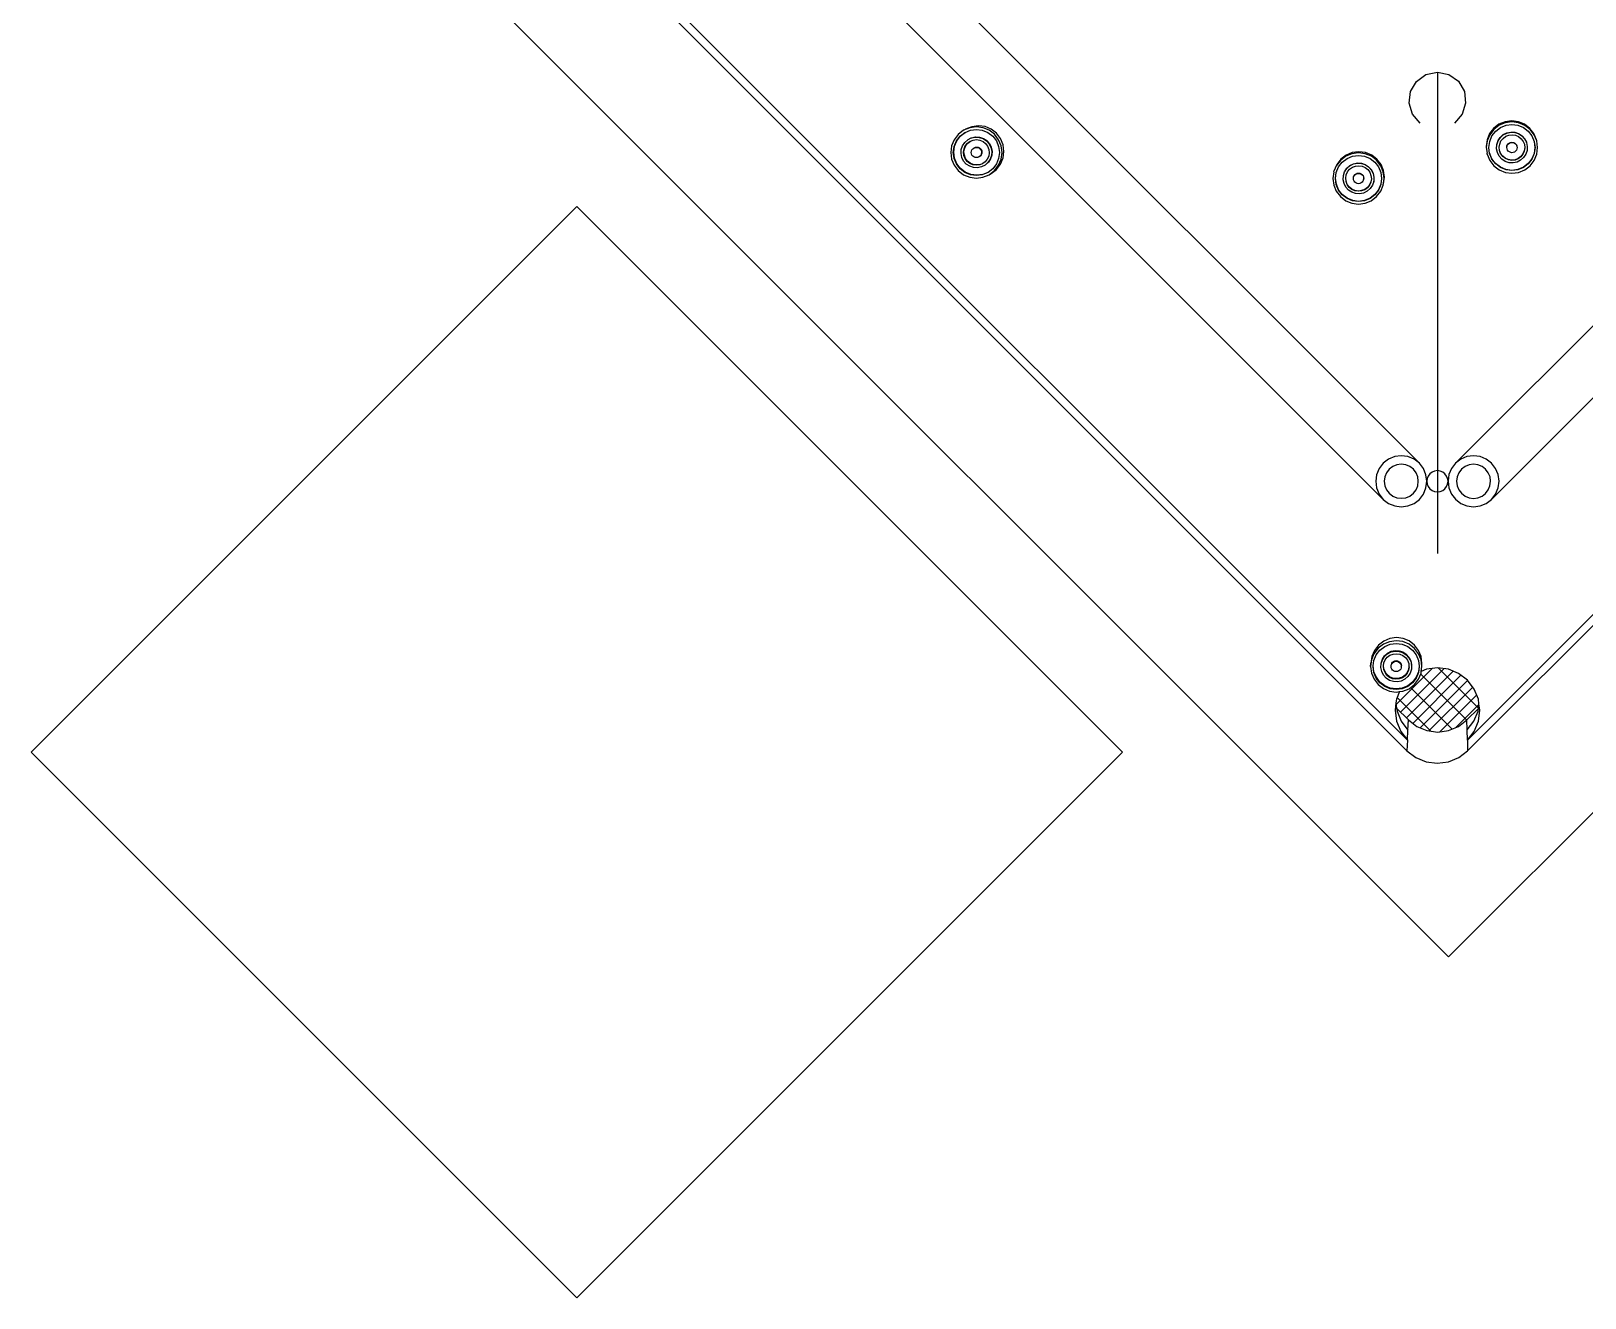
# Model space of a CAD drawing. Extents: x -32840 to 422982, y 280745 to 888746.
# Drawn here: x 98520 to 99426, y 807994 to 808732 of the extents above; entities that cross this region are included whole.
import ezdxf

# ---------------------------------------------------------------- set-up
doc = ezdxf.new("R2010")
doc.units = 0
doc.header["$LTSCALE"] = 1000
doc.layers.add('A - 100_CH$0$A_FURNITURE LAYOUT', color=36, linetype='Continuous')

# ---------------------------------------------------------------- blocks, each defined once
blk = doc.blocks.new('A - 101_CH$0$ccccccccccc333333333')
for p, q in [((392453.19, -281154.51), (392453.19, -281295.05)), ((392463.93, -281169.22), (392463.93, -281278.88)), ((392464.65, -281169.89), (392464.65, -281278.22)), ((392478.8, -281187.19), (392478.8, -281260.92)), ((392483.52, -281187.19), (392483.52, -281260.92)), ((392473.7, -281209.65), (392473.21, -281210.03)), ((392474.27, -281209.42), (392473.7, -281209.65)), ((392473.82, -281209.86), (392474.34, -281209.64)), ((392473.86, -281209.87), (392474.38, -281209.66)), ((392474.89, -281209.34), (392474.27, -281209.42)), ((392474.34, -281209.64), (392474.89, -281209.57)), ((392474.38, -281209.66), (392474.93, -281209.59)), ((392475.5, -281209.42), (392474.89, -281209.34)), ((392474.89, -281209.57), (392475.44, -281209.64)), ((392474.93, -281209.59), (392475.47, -281209.66)), ((392475.44, -281209.64), (392475.47, -281209.66)), ((392475.47, -281209.66), (392475.95, -281209.86)), ((392476.07, -281209.65), (392475.5, -281209.42)), ((392475.5, -281209.42), (392475.7, -281209.48)), ((392476.27, -281209.72), (392475.7, -281209.48)), ((392476.56, -281210.03), (392476.07, -281209.65)), ((392476.76, -281210.09), (392476.27, -281209.72)), ((392472.6, -281211.09), (392472.52, -281211.7)), ((392472.84, -281210.52), (392472.6, -281211.09)), ((392472.76, -281211.7), (392472.83, -281211.15)), ((392472.8, -281211.71), (392472.87, -281211.16)), ((392472.83, -281211.15), (392473.04, -281210.64)), ((392473.21, -281210.03), (392472.84, -281210.52)), ((392472.87, -281211.16), (392473.08, -281210.65)), ((392473.04, -281210.64), (392473.38, -281210.2)), ((392473.08, -281210.65), (392473.42, -281210.21)), ((392473.38, -281210.2), (392473.82, -281209.86)), ((392473.42, -281210.21), (392473.86, -281209.87)), ((392473.49, -281211.44), (392473.61, -281211.09)), ((392473.61, -281211.09), (392473.81, -281210.78)), ((392473.75, -281211.37), (392473.87, -281211.09)), ((392473.79, -281211.39), (392473.92, -281211.1)), ((392473.81, -281210.78), (392474.09, -281210.53)), ((392473.87, -281211.09), (392474.07, -281210.85)), ((392473.92, -281211.1), (392474.11, -281210.86)), ((392474.07, -281210.85), (392474.32, -281210.67)), ((392474.09, -281210.53), (392474.42, -281210.36)), ((392474.11, -281210.86), (392474.36, -281210.68)), ((392474.32, -281210.67), (392474.6, -281210.55)), ((392474.36, -281210.68), (392474.65, -281210.57)), ((392474.42, -281210.36), (392474.78, -281210.29)), ((392474.6, -281210.55), (392474.91, -281210.52)), ((392474.65, -281210.57), (392474.95, -281210.53)), ((392474.76, -281211.25), (392474.89, -281211.23)), ((392474.78, -281210.29), (392475.15, -281210.31)), ((392474.89, -281211.23), (392475.01, -281211.25)), ((392474.91, -281210.52), (392475.22, -281210.57)), ((392474.95, -281210.53), (392475.24, -281210.57)), ((392475.15, -281210.31), (392475.19, -281210.32)), ((392475.19, -281210.32), (392475.5, -281210.42)), ((392475.22, -281210.57), (392475.24, -281210.57)), ((392475.24, -281210.57), (392475.5, -281210.69)), ((392475.5, -281210.42), (392475.81, -281210.63)), ((392475.5, -281210.42), (392475.54, -281210.44)), ((392475.5, -281210.69), (392475.74, -281210.88)), ((392475.54, -281210.44), (392475.85, -281210.64)), ((392475.74, -281210.88), (392475.92, -281211.13)), ((392475.81, -281210.63), (392476.06, -281210.9)), ((392475.85, -281210.64), (392476.1, -281210.91)), ((392475.92, -281211.13), (392476.04, -281211.42)), ((392475.95, -281209.86), (392476.39, -281210.2)), ((392476.06, -281210.9), (392476.23, -281211.23)), ((392476.1, -281210.91), (392476.27, -281211.25)), ((392476.23, -281211.23), (392476.3, -281211.6)), ((392476.39, -281210.2), (392476.73, -281210.64)), ((392476.94, -281210.52), (392476.56, -281210.03)), ((392476.73, -281210.64), (392476.95, -281211.15)), ((392477.14, -281210.58), (392476.76, -281210.09)), ((392477.17, -281211.09), (392476.94, -281210.52)), ((392476.95, -281211.15), (392477.02, -281211.7)), ((392477.37, -281211.15), (392477.14, -281210.58)), ((392477.26, -281211.7), (392477.17, -281211.09)), ((392477.45, -281211.76), (392477.37, -281211.15)), ((392472.52, -281211.7), (392472.6, -281212.32)), ((392472.6, -281212.32), (392472.84, -281212.89)), ((392472.83, -281212.25), (392472.76, -281211.7)), ((392472.87, -281212.27), (392472.8, -281211.71)), ((392473.04, -281212.77), (392472.83, -281212.25)), ((392473.08, -281212.78), (392472.87, -281212.27)), ((392473.47, -281211.81), (392473.49, -281211.44)), ((392473.55, -281212.17), (392473.47, -281211.81)), ((392473.71, -281212.5), (392473.55, -281212.17)), ((392473.7, -281211.68), (392473.75, -281211.37)), ((392473.74, -281211.99), (392473.7, -281211.68)), ((392473.96, -281212.78), (392473.71, -281212.5)), ((392473.85, -281212.27), (392473.74, -281211.99)), ((392473.75, -281211.69), (392473.79, -281211.39)), ((392473.78, -281212), (392473.75, -281211.69)), ((392473.89, -281212.29), (392473.78, -281212)), ((392474.03, -281212.52), (392473.85, -281212.27)), ((392474.08, -281212.53), (392473.89, -281212.29)), ((392474.28, -281212.72), (392474.03, -281212.52)), ((392474.32, -281212.73), (392474.08, -281212.53)), ((392474.41, -281211.7), (392474.43, -281211.58)), ((392474.43, -281211.83), (392474.41, -281211.7)), ((392474.43, -281211.58), (392474.48, -281211.47)), ((392474.48, -281211.94), (392474.43, -281211.83)), ((392474.48, -281211.47), (392474.55, -281211.37)), ((392474.55, -281212.04), (392474.48, -281211.94)), ((392474.55, -281211.37), (392474.65, -281211.29)), ((392474.65, -281212.11), (392474.55, -281212.04)), ((392474.65, -281211.29), (392474.76, -281211.25)), ((392474.76, -281212.16), (392474.65, -281212.11)), ((392474.76, -281212.16), (392474.81, -281212.17)), ((392474.89, -281212.18), (392474.76, -281212.16)), ((392474.93, -281212.19), (392474.81, -281212.17)), ((392475.01, -281212.16), (392474.89, -281212.18)), ((392475.05, -281212.17), (392474.93, -281212.19)), ((392475.01, -281211.25), (392475.12, -281211.29)), ((392475.01, -281211.25), (392475.05, -281211.26)), ((392475.12, -281212.11), (392475.01, -281212.16)), ((392475.05, -281211.26), (392475.17, -281211.3)), ((392475.17, -281212.12), (392475.05, -281212.17)), ((392475.12, -281211.29), (392475.22, -281211.37)), ((392475.22, -281212.04), (392475.12, -281212.11)), ((392475.17, -281211.3), (392475.26, -281211.38)), ((392475.26, -281212.05), (392475.17, -281212.12)), ((392475.22, -281211.37), (392475.3, -281211.47)), ((392475.3, -281211.94), (392475.22, -281212.04)), ((392475.26, -281211.38), (392475.34, -281211.48)), ((392475.34, -281211.95), (392475.26, -281212.05)), ((392475.3, -281211.47), (392475.35, -281211.58)), ((392475.35, -281211.83), (392475.3, -281211.94)), ((392475.34, -281211.48), (392475.39, -281211.59)), ((392475.39, -281211.84), (392475.34, -281211.95)), ((392475.35, -281211.58), (392475.36, -281211.7)), ((392475.36, -281211.7), (392475.35, -281211.83)), ((392475.39, -281211.59), (392475.4, -281211.71)), ((392475.4, -281211.71), (392475.39, -281211.84)), ((392475.71, -281212.56), (392475.46, -281212.74)), ((392475.96, -281212.63), (392475.69, -281212.88)), ((392475.9, -281212.32), (392475.71, -281212.56)), ((392476.01, -281212.64), (392475.73, -281212.89)), ((392476.02, -281212.03), (392475.9, -281212.32)), ((392476.17, -281212.32), (392475.96, -281212.63)), ((392476.21, -281212.33), (392476.01, -281212.64)), ((392476.07, -281211.73), (392476.02, -281212.03)), ((392476.04, -281211.42), (392476.07, -281211.73)), ((392476.28, -281211.97), (392476.17, -281212.32)), ((392476.32, -281211.98), (392476.21, -281212.33)), ((392476.27, -281211.25), (392476.34, -281211.61)), ((392476.3, -281211.6), (392476.28, -281211.97)), ((392476.34, -281211.61), (392476.32, -281211.98)), ((392476.95, -281212.25), (392476.73, -281212.77)), ((392476.94, -281212.89), (392477.17, -281212.32)), ((392477.02, -281211.7), (392476.95, -281212.25)), ((392477.14, -281212.94), (392477.37, -281212.37)), ((392477.17, -281212.32), (392477.26, -281211.7)), ((392477.37, -281212.37), (392477.45, -281211.76)), ((392472.84, -281212.89), (392473.21, -281213.38)), ((392473.38, -281213.21), (392473.04, -281212.77)), ((392473.42, -281213.22), (392473.08, -281212.78)), ((392473.21, -281213.38), (392473.7, -281213.75)), ((392473.82, -281213.55), (392473.38, -281213.21)), ((392473.86, -281213.56), (392473.42, -281213.22)), ((392473.7, -281213.75), (392474.27, -281213.99)), ((392474.34, -281213.76), (392473.82, -281213.55)), ((392474.36, -281213.77), (392473.86, -281213.56)), ((392474.27, -281212.98), (392473.96, -281212.78)), ((392474.62, -281213.1), (392474.27, -281212.98)), ((392474.27, -281213.99), (392474.89, -281214.07)), ((392474.27, -281213.99), (392474.48, -281214.04)), ((392474.56, -281212.84), (392474.28, -281212.72)), ((392474.59, -281212.84), (392474.32, -281212.73)), ((392474.36, -281213.77), (392474.34, -281213.76)), ((392474.89, -281213.83), (392474.36, -281213.77)), ((392474.48, -281214.04), (392475.09, -281214.12)), ((392474.59, -281212.84), (392474.56, -281212.84)), ((392474.86, -281212.89), (392474.59, -281212.84)), ((392474.99, -281213.12), (392474.62, -281213.1)), ((392474.62, -281213.1), (392474.67, -281213.11)), ((392475.04, -281213.13), (392474.67, -281213.11)), ((392475.17, -281212.85), (392474.86, -281212.89)), ((392475.44, -281213.76), (392474.89, -281213.83)), ((392474.89, -281214.07), (392475.5, -281213.99)), ((392475.36, -281213.04), (392474.99, -281213.12)), ((392475.4, -281213.05), (392475.04, -281213.13)), ((392475.09, -281214.12), (392475.7, -281214.04)), ((392475.46, -281212.74), (392475.17, -281212.85)), ((392475.69, -281212.88), (392475.36, -281213.04)), ((392475.73, -281212.89), (392475.4, -281213.05)), ((392475.95, -281213.55), (392475.44, -281213.76)), ((392475.5, -281213.99), (392476.07, -281213.75)), ((392475.7, -281214.04), (392476.27, -281213.8)), ((392476.39, -281213.21), (392475.95, -281213.55)), ((392476.07, -281213.75), (392476.56, -281213.38)), ((392476.27, -281213.8), (392476.76, -281213.43)), ((392476.73, -281212.77), (392476.39, -281213.21)), ((392476.56, -281213.38), (392476.94, -281212.89)), ((392476.76, -281213.43), (392477.14, -281212.94)), ((392510.24, -281236.55), (392485.87, -281260.92)), ((392496.46, -281236.68), (392496.09, -281237.17)), ((392496.29, -281237.29), (392496.63, -281236.85)), ((392496.32, -281237.28), (392496.65, -281236.84)), ((392496.95, -281236.3), (392496.46, -281236.68)), ((392496.63, -281236.85), (392497.07, -281236.51)), ((392496.65, -281236.84), (392497.09, -281236.5)), ((392496.95, -281236.3), (392497.07, -281236.25)), ((392497.52, -281236.07), (392497.07, -281236.25)), ((392497.07, -281236.51), (392497.09, -281236.5)), ((392497.09, -281236.5), (392497.59, -281236.3)), ((392497.34, -281237.18), (392497.67, -281237.01)), ((392498.14, -281235.99), (392497.52, -281236.07)), ((392497.63, -281236.02), (392497.52, -281236.07)), ((392497.59, -281236.3), (392498.14, -281236.22)), ((392498.24, -281235.94), (392497.63, -281236.02)), ((392497.67, -281237.01), (392498.03, -281236.94)), ((392497.67, -281237.01), (392497.69, -281237)), ((392497.69, -281237), (392498.05, -281236.93)), ((392498.03, -281236.94), (392498.4, -281236.96)), ((392498.05, -281236.93), (392498.42, -281236.95)), ((392498.75, -281236.07), (392498.14, -281235.99)), ((392498.14, -281236.22), (392498.69, -281236.3)), ((392498.86, -281236.02), (392498.24, -281235.94)), ((392498.4, -281236.96), (392498.75, -281237.07)), ((392498.42, -281236.95), (392498.77, -281237.06)), ((392498.69, -281236.3), (392499.2, -281236.51)), ((392499.32, -281236.3), (392498.75, -281236.07)), ((392499.42, -281236.25), (392498.86, -281236.02)), ((392499.2, -281236.51), (392499.64, -281236.85)), ((392499.81, -281236.68), (392499.32, -281236.3)), ((392499.91, -281236.63), (392499.42, -281236.25)), ((392499.64, -281236.85), (392499.98, -281237.29)), ((392500.19, -281237.17), (392499.81, -281236.68)), ((392500.29, -281237.12), (392499.91, -281236.63)), ((392505.87, -281237.69), (392506.37, -281236.73)), ((392506.37, -281236.73), (392507.22, -281236.06)), ((392507.22, -281236.06), (392508.26, -281235.79)), ((392508.26, -281235.79), (392509.33, -281235.96)), ((392509.33, -281235.96), (392510.24, -281236.55)), ((392510.24, -281236.55), (392510.83, -281237.46)), ((392495.85, -281237.74), (392495.77, -281238.35)), ((392495.77, -281238.35), (392495.85, -281238.97)), ((392496.09, -281237.17), (392495.85, -281237.74)), ((392496.01, -281238.35), (392496.08, -281237.8)), ((392496.08, -281238.91), (392496.01, -281238.35)), ((392496.03, -281238.34), (392496.1, -281237.79)), ((392496.1, -281238.89), (392496.03, -281238.34)), ((392496.08, -281237.8), (392496.29, -281237.29)), ((392496.1, -281237.79), (392496.32, -281237.28)), ((392496.72, -281238.46), (392496.74, -281238.09)), ((392496.8, -281238.82), (392496.72, -281238.46)), ((392496.74, -281238.09), (392496.86, -281237.74)), ((392496.86, -281237.74), (392497.06, -281237.43)), ((392496.95, -281238.33), (392497, -281238.02)), ((392496.99, -281238.64), (392496.95, -281238.33)), ((392496.98, -281238.32), (392497.02, -281238.01)), ((392497.01, -281238.63), (392496.98, -281238.32)), ((392497, -281238.02), (392497.12, -281237.74)), ((392497.02, -281238.01), (392497.15, -281237.73)), ((392497.06, -281237.43), (392497.34, -281237.18)), ((392497.12, -281237.74), (392497.32, -281237.5)), ((392497.15, -281237.73), (392497.34, -281237.49)), ((392497.32, -281237.5), (392497.57, -281237.32)), ((392497.34, -281237.49), (392497.58, -281237.31)), ((392497.57, -281237.32), (392497.58, -281237.31)), ((392497.58, -281237.31), (392497.85, -281237.2)), ((392497.66, -281238.35), (392497.68, -281238.23)), ((392497.68, -281238.48), (392497.66, -281238.35)), ((392497.68, -281238.23), (392497.73, -281238.12)), ((392497.73, -281238.59), (392497.68, -281238.48)), ((392497.73, -281238.12), (392497.8, -281238.02)), ((392497.8, -281238.02), (392497.9, -281237.94)), ((392497.85, -281237.2), (392498.16, -281237.17)), ((392497.9, -281237.94), (392497.92, -281237.93)), ((392497.92, -281237.93), (392498.02, -281237.9)), ((392498.02, -281237.9), (392498.14, -281237.88)), ((392498.02, -281237.9), (392498.04, -281237.89)), ((392498.04, -281237.89), (392498.16, -281237.87)), ((392498.14, -281237.88), (392498.26, -281237.9)), ((392498.16, -281237.17), (392498.47, -281237.22)), ((392498.16, -281237.87), (392498.28, -281237.89)), ((392498.26, -281237.9), (392498.37, -281237.94)), ((392498.28, -281237.89), (392498.4, -281237.93)), ((392498.37, -281237.94), (392498.47, -281238.02)), ((392498.4, -281237.93), (392498.49, -281238.01)), ((392498.47, -281237.22), (392498.75, -281237.34)), ((392498.47, -281238.02), (392498.55, -281238.12)), ((392498.49, -281238.01), (392498.57, -281238.11)), ((392498.55, -281238.12), (392498.6, -281238.23)), ((392498.6, -281238.48), (392498.55, -281238.59)), ((392498.57, -281238.11), (392498.62, -281238.22)), ((392498.62, -281238.46), (392498.57, -281238.58)), ((392498.6, -281238.23), (392498.61, -281238.35)), ((392498.61, -281238.35), (392498.6, -281238.48)), ((392498.62, -281238.22), (392498.63, -281238.34)), ((392498.63, -281238.34), (392498.62, -281238.46)), ((392498.75, -281237.07), (392499.06, -281237.28)), ((392498.75, -281237.34), (392498.99, -281237.53)), ((392498.77, -281237.06), (392499.08, -281237.27)), ((392498.99, -281237.53), (392499.17, -281237.78)), ((392499.06, -281237.28), (392499.31, -281237.55)), ((392499.08, -281237.27), (392499.33, -281237.54)), ((392499.17, -281237.78), (392499.29, -281238.07)), ((392499.32, -281238.38), (392499.28, -281238.68)), ((392499.29, -281238.07), (392499.32, -281238.38)), ((392499.31, -281237.55), (392499.48, -281237.88)), ((392499.33, -281237.54), (392499.5, -281237.87)), ((392499.48, -281237.88), (392499.55, -281238.25)), ((392499.5, -281237.87), (392499.57, -281238.24)), ((392499.55, -281238.25), (392499.53, -281238.62)), ((392499.57, -281238.24), (392499.55, -281238.61)), ((392499.98, -281237.29), (392500.2, -281237.8)), ((392500.43, -281237.74), (392500.19, -281237.17)), ((392500.2, -281237.8), (392500.27, -281238.35)), ((392500.27, -281238.35), (392500.2, -281238.91)), ((392500.52, -281237.69), (392500.29, -281237.12)), ((392500.51, -281238.35), (392500.43, -281237.74)), ((392500.43, -281238.97), (392500.51, -281238.35)), ((392500.6, -281238.3), (392500.52, -281237.69)), ((392500.52, -281238.91), (392500.6, -281238.3)), ((392505.79, -281238.77), (392505.87, -281237.69)), ((392510.83, -281237.46), (392511.01, -281238.53)), ((392495.85, -281238.97), (392496.09, -281239.54)), ((392496.29, -281239.42), (392496.08, -281238.91)), ((392496.09, -281239.54), (392496.46, -281240.03)), ((392496.32, -281239.41), (392496.1, -281238.89)), ((392496.63, -281239.86), (392496.29, -281239.42)), ((392496.65, -281239.85), (392496.32, -281239.41)), ((392497.07, -281240.2), (392496.63, -281239.86)), ((392497.09, -281240.19), (392496.65, -281239.85)), ((392496.96, -281239.15), (392496.8, -281238.82)), ((392497.21, -281239.43), (392496.96, -281239.15)), ((392497.1, -281238.93), (392496.99, -281238.64)), ((392497.12, -281238.91), (392497.01, -281238.63)), ((392497.28, -281239.17), (392497.1, -281238.93)), ((392497.31, -281239.16), (392497.12, -281238.91)), ((392497.52, -281239.63), (392497.21, -281239.43)), ((392497.53, -281239.37), (392497.28, -281239.17)), ((392497.55, -281239.35), (392497.31, -281239.16)), ((392497.87, -281239.75), (392497.52, -281239.63)), ((392497.81, -281239.49), (392497.53, -281239.37)), ((392497.83, -281239.48), (392497.55, -281239.35)), ((392497.8, -281238.69), (392497.73, -281238.59)), ((392497.9, -281238.76), (392497.8, -281238.69)), ((392498.11, -281239.54), (392497.81, -281239.49)), ((392498.14, -281239.52), (392497.83, -281239.48)), ((392498.24, -281239.77), (392497.87, -281239.75)), ((392498.02, -281238.81), (392497.9, -281238.76)), ((392498.14, -281238.83), (392498.02, -281238.81)), ((392498.42, -281239.5), (392498.11, -281239.54)), ((392498.26, -281238.81), (392498.14, -281238.83)), ((392498.44, -281239.49), (392498.14, -281239.52)), ((392498.61, -281239.69), (392498.24, -281239.77)), ((392498.37, -281238.76), (392498.26, -281238.81)), ((392498.47, -281238.69), (392498.37, -281238.76)), ((392498.37, -281238.76), (392498.4, -281238.75)), ((392498.49, -281238.68), (392498.4, -281238.75)), ((392498.71, -281239.39), (392498.42, -281239.5)), ((392498.72, -281239.38), (392498.44, -281239.49)), ((392498.55, -281238.59), (392498.47, -281238.69)), ((392498.57, -281238.58), (392498.49, -281238.68)), ((392498.94, -281239.53), (392498.61, -281239.69)), ((392498.72, -281239.38), (392498.71, -281239.39)), ((392498.96, -281239.21), (392498.72, -281239.38)), ((392499.22, -281239.28), (392498.94, -281239.53)), ((392498.94, -281239.53), (392498.96, -281239.51)), ((392499.15, -281238.97), (392498.96, -281239.21)), ((392499.24, -281239.27), (392498.96, -281239.51)), ((392499.28, -281238.68), (392499.15, -281238.97)), ((392499.42, -281238.97), (392499.22, -281239.28)), ((392499.64, -281239.86), (392499.22, -281240.19)), ((392499.44, -281238.96), (392499.24, -281239.27)), ((392499.53, -281238.62), (392499.42, -281238.97)), ((392499.55, -281238.61), (392499.44, -281238.96)), ((392499.98, -281239.42), (392499.64, -281239.86)), ((392499.81, -281240.03), (392500.19, -281239.54)), ((392499.91, -281239.96), (392500.29, -281239.47)), ((392500.2, -281238.91), (392499.98, -281239.42)), ((392500.19, -281239.54), (392500.43, -281238.97)), ((392500.29, -281239.47), (392500.52, -281238.91)), ((392510.73, -281239.58), (392510.06, -281240.42)), ((392511.01, -281238.53), (392510.73, -281239.58)), ((392496.46, -281240.03), (392496.95, -281240.4)), ((392496.95, -281240.4), (392497.52, -281240.64)), ((392497.59, -281240.41), (392497.07, -281240.2)), ((392497.61, -281240.4), (392497.09, -281240.19)), ((392497.52, -281240.64), (392498.14, -281240.72)), ((392498.14, -281240.49), (392497.59, -281240.41)), ((392498.16, -281240.47), (392497.61, -281240.4)), ((392498.69, -281240.41), (392498.14, -281240.49)), ((392498.14, -281240.72), (392498.75, -281240.64)), ((392498.71, -281240.4), (392498.16, -281240.47)), ((392499.2, -281240.2), (392498.69, -281240.41)), ((392499.22, -281240.19), (392498.71, -281240.4)), ((392498.75, -281240.64), (392499.32, -281240.4)), ((392499.22, -281240.19), (392499.2, -281240.2)), ((392499.32, -281240.4), (392499.81, -281240.03)), ((392499.32, -281240.4), (392499.42, -281240.34)), ((392499.42, -281240.34), (392499.91, -281239.96)), ((392509.1, -281240.93), (392508.02, -281241)), ((392510.06, -281240.42), (392509.1, -281240.93)), ((392509.05, -281244.22), (392508.57, -281244.59)), ((392509.56, -281244.06), (392508.99, -281244.3)), ((392509.62, -281243.98), (392509.05, -281244.22)), ((392510.18, -281243.98), (392509.56, -281244.06)), ((392510.23, -281243.9), (392509.62, -281243.98)), ((392509.63, -281244.29), (392510.18, -281244.22)), ((392510.79, -281244.06), (392510.18, -281243.98)), ((392510.18, -281244.22), (392510.73, -281244.29)), ((392510.84, -281243.98), (392510.23, -281243.9)), ((392511.36, -281244.3), (392510.79, -281244.06)), ((392511.41, -281244.22), (392510.84, -281243.98)), ((392511.9, -281244.59), (392511.41, -281244.22)), ((392508.13, -281245.17), (392507.89, -281245.74)), ((392508.12, -281245.8), (392508.33, -281245.29)), ((392508.13, -281245.17), (392508.19, -281245.09)), ((392508.13, -281245.78), (392508.34, -281245.27)), ((392508.5, -281244.68), (392508.19, -281245.08)), ((392508.19, -281245.08), (392508.19, -281245.09)), ((392508.33, -281245.29), (392508.34, -281245.27)), ((392508.34, -281245.27), (392508.67, -281244.85)), ((392508.99, -281244.3), (392508.5, -281244.68)), ((392508.57, -281244.59), (392508.5, -281244.68)), ((392508.67, -281244.85), (392509.11, -281244.51)), ((392508.9, -281245.74), (392509.1, -281245.43)), ((392509.1, -281245.43), (392509.38, -281245.18)), ((392509.1, -281245.43), (392509.11, -281245.41)), ((392509.11, -281244.51), (392509.63, -281244.29)), ((392509.11, -281245.41), (392509.39, -281245.16)), ((392509.17, -281245.73), (392509.36, -281245.5)), ((392509.36, -281245.5), (392509.61, -281245.32)), ((392509.38, -281245.18), (392509.71, -281245.01)), ((392509.39, -281245.16), (392509.72, -281244.99)), ((392509.61, -281245.32), (392509.89, -281245.2)), ((392509.71, -281245.01), (392510.07, -281244.94)), ((392509.72, -281244.99), (392510.08, -281244.92)), ((392509.89, -281245.2), (392510.2, -281245.17)), ((392510.07, -281244.94), (392510.44, -281244.96)), ((392510.08, -281244.92), (392510.45, -281244.94)), ((392510.2, -281245.17), (392510.51, -281245.21)), ((392510.44, -281244.96), (392510.79, -281245.07)), ((392510.45, -281244.94), (392510.8, -281245.05)), ((392510.51, -281245.21), (392510.79, -281245.34)), ((392510.73, -281244.29), (392511.24, -281244.51)), ((392510.79, -281245.07), (392511.1, -281245.27)), ((392510.79, -281245.34), (392511.03, -281245.53)), ((392510.8, -281245.05), (392511.11, -281245.26)), ((392511.03, -281245.53), (392511.21, -281245.78)), ((392511.1, -281245.27), (392511.35, -281245.55)), ((392511.11, -281245.26), (392511.36, -281245.53)), ((392511.24, -281244.51), (392511.68, -281244.85)), ((392511.35, -281245.55), (392511.52, -281245.88)), ((392511.85, -281244.68), (392511.36, -281244.3)), ((392511.36, -281245.53), (392511.53, -281245.86)), ((392511.68, -281244.85), (392512.02, -281245.29)), ((392512.23, -281245.17), (392511.85, -281244.68)), ((392512.28, -281245.08), (392511.9, -281244.59)), ((392512.02, -281245.29), (392512.24, -281245.8)), ((392512.46, -281245.74), (392512.23, -281245.17)), ((392512.51, -281245.65), (392512.28, -281245.08)), ((392512.59, -281246.26), (392512.51, -281245.65)), ((392507.89, -281245.74), (392507.81, -281246.35)), ((392507.81, -281246.35), (392507.89, -281246.97)), ((392507.89, -281246.97), (392508.13, -281247.54)), ((392508.05, -281246.35), (392508.12, -281245.8)), ((392508.12, -281246.9), (392508.05, -281246.35)), ((392508.06, -281246.33), (392508.13, -281245.78)), ((392508.13, -281246.88), (392508.06, -281246.33)), ((392508.33, -281247.42), (392508.12, -281246.9)), ((392508.34, -281247.4), (392508.13, -281246.88)), ((392508.76, -281246.46), (392508.78, -281246.09)), ((392508.84, -281246.82), (392508.76, -281246.46)), ((392508.78, -281246.09), (392508.9, -281245.74)), ((392509, -281247.15), (392508.84, -281246.82)), ((392508.99, -281246.33), (392509.04, -281246.02)), ((392509.03, -281246.64), (392508.99, -281246.33)), ((392509.01, -281246.31), (392509.05, -281246)), ((392509.04, -281246.62), (392509.01, -281246.31)), ((392509.14, -281246.92), (392509.03, -281246.64)), ((392509.04, -281246.02), (392509.16, -281245.74)), ((392509.15, -281246.9), (392509.04, -281246.62)), ((392509.05, -281246), (392509.17, -281245.73)), ((392509.32, -281247.17), (392509.14, -281246.92)), ((392509.34, -281247.15), (392509.15, -281246.9)), ((392509.16, -281245.74), (392509.17, -281245.73)), ((392509.7, -281246.35), (392509.72, -281246.23)), ((392509.72, -281246.47), (392509.7, -281246.35)), ((392509.72, -281246.23), (392509.77, -281246.12)), ((392509.77, -281246.59), (392509.72, -281246.47)), ((392509.77, -281246.12), (392509.78, -281246.1)), ((392509.84, -281246.69), (392509.77, -281246.59)), ((392509.78, -281246.1), (392509.84, -281246.02)), ((392509.84, -281246.02), (392509.94, -281245.94)), ((392509.84, -281246.02), (392509.85, -281246)), ((392509.94, -281246.76), (392509.84, -281246.69)), ((392509.85, -281246), (392509.95, -281245.92)), ((392509.94, -281245.94), (392510.05, -281245.89)), ((392510.05, -281246.81), (392509.94, -281246.76)), ((392509.95, -281245.92), (392510.07, -281245.88)), ((392510.05, -281245.89), (392510.18, -281245.88)), ((392510.18, -281246.83), (392510.05, -281246.81)), ((392510.07, -281245.88), (392510.19, -281245.86)), ((392510.18, -281245.88), (392510.3, -281245.89)), ((392510.3, -281246.81), (392510.18, -281246.83)), ((392510.19, -281245.86), (392510.31, -281245.88)), ((392510.3, -281245.89), (392510.41, -281245.94)), ((392510.41, -281246.76), (392510.3, -281246.81)), ((392510.31, -281245.88), (392510.42, -281245.92)), ((392510.41, -281245.94), (392510.51, -281246.02)), ((392510.51, -281246.69), (392510.41, -281246.76)), ((392510.42, -281245.92), (392510.52, -281246)), ((392510.51, -281246.02), (392510.59, -281246.12)), ((392510.59, -281246.59), (392510.51, -281246.69)), ((392510.52, -281246), (392510.6, -281246.1)), ((392510.59, -281246.12), (392510.63, -281246.23)), ((392510.63, -281246.47), (392510.59, -281246.59)), ((392510.59, -281246.59), (392510.6, -281246.57)), ((392510.6, -281246.1), (392510.65, -281246.21)), ((392510.65, -281246.46), (392510.6, -281246.57)), ((392510.63, -281246.23), (392510.65, -281246.35)), ((392510.65, -281246.35), (392510.63, -281246.47)), ((392510.65, -281246.21), (392510.66, -281246.33)), ((392510.66, -281246.33), (392510.65, -281246.46)), ((392511.19, -281246.96), (392511, -281247.21)), ((392511.2, -281246.95), (392511.01, -281247.19)), ((392511.2, -281246.95), (392511.19, -281246.96)), ((392511.31, -281246.68), (392511.2, -281246.95)), ((392511.21, -281245.78), (392511.33, -281246.07)), ((392511.46, -281246.97), (392511.25, -281247.28)), ((392511.36, -281246.38), (392511.31, -281246.68)), ((392511.33, -281246.07), (392511.36, -281246.38)), ((392511.57, -281246.62), (392511.46, -281246.97)), ((392511.46, -281246.97), (392511.47, -281246.95)), ((392511.58, -281246.6), (392511.47, -281246.95)), ((392511.52, -281245.88), (392511.59, -281246.25)), ((392511.53, -281245.86), (392511.6, -281246.23)), ((392511.59, -281246.25), (392511.57, -281246.62)), ((392511.6, -281246.23), (392511.58, -281246.6)), ((392512.24, -281246.9), (392512.03, -281247.4)), ((392512.23, -281247.54), (392512.46, -281246.97)), ((392512.24, -281245.8), (392512.31, -281246.35)), ((392512.31, -281246.35), (392512.24, -281246.9)), ((392512.28, -281247.44), (392512.51, -281246.87)), ((392512.55, -281246.35), (392512.46, -281245.74)), ((392512.46, -281246.97), (392512.55, -281246.35)), ((392512.51, -281246.87), (392512.59, -281246.26)), ((392508.13, -281247.54), (392508.5, -281248.03)), ((392508.67, -281247.86), (392508.33, -281247.42)), ((392508.68, -281247.84), (392508.34, -281247.4)), ((392508.5, -281248.03), (392508.99, -281248.4)), ((392509.11, -281248.2), (392508.67, -281247.86)), ((392509.12, -281248.18), (392508.68, -281247.84)), ((392508.99, -281248.4), (392509.56, -281248.64)), ((392509.25, -281247.43), (392509, -281247.15)), ((392509.63, -281248.41), (392509.11, -281248.2)), ((392509.64, -281248.39), (392509.12, -281248.18)), ((392509.56, -281247.63), (392509.25, -281247.43)), ((392509.56, -281247.37), (392509.32, -281247.17)), ((392509.58, -281247.35), (392509.34, -281247.15)), ((392509.85, -281247.49), (392509.56, -281247.37)), ((392509.91, -281247.75), (392509.56, -281247.63)), ((392509.86, -281247.47), (392509.58, -281247.35)), ((392510.18, -281248.48), (392509.63, -281248.41)), ((392510.19, -281248.46), (392509.64, -281248.39)), ((392510.15, -281247.54), (392509.85, -281247.49)), ((392510.16, -281247.52), (392509.86, -281247.47)), ((392510.28, -281247.77), (392509.91, -281247.75)), ((392510.46, -281247.5), (392510.15, -281247.54)), ((392510.47, -281247.48), (392510.16, -281247.52)), ((392510.73, -281248.41), (392510.18, -281248.48)), ((392510.74, -281248.39), (392510.19, -281248.46)), ((392510.65, -281247.69), (392510.28, -281247.77)), ((392510.75, -281247.39), (392510.46, -281247.5)), ((392510.76, -281247.37), (392510.47, -281247.48)), ((392510.98, -281247.53), (392510.65, -281247.69)), ((392511.24, -281248.2), (392510.73, -281248.41)), ((392511.25, -281248.18), (392510.74, -281248.39)), ((392511, -281247.21), (392510.75, -281247.39)), ((392511.01, -281247.19), (392510.76, -281247.37)), ((392510.79, -281248.64), (392511.36, -281248.4)), ((392511.25, -281247.28), (392510.98, -281247.53)), ((392511.68, -281247.86), (392511.24, -281248.2)), ((392511.69, -281247.84), (392511.25, -281248.18)), ((392511.36, -281248.4), (392511.85, -281248.03)), ((392512.02, -281247.42), (392511.68, -281247.86)), ((392512.03, -281247.4), (392511.69, -281247.84)), ((392511.85, -281248.03), (392512.23, -281247.54)), ((392512.03, -281247.4), (392512.02, -281247.42)), ((392512.23, -281247.54), (392512.28, -281247.44)), ((392509.56, -281248.64), (392510.18, -281248.72)), ((392510.18, -281248.72), (392510.79, -281248.64)), ((392481.16, -281258.56), (392480.55, -281258.64)), ((392481.77, -281258.64), (392481.16, -281258.56)), ((392479.12, -281259.74), (392478.88, -281260.31)), ((392479.49, -281259.25), (392479.12, -281259.74)), ((392479.98, -281258.88), (392479.49, -281259.25)), ((392480.05, -281259.81), (392479.8, -281260.13)), ((392480.55, -281258.64), (392479.98, -281258.88)), ((392480.37, -281259.56), (392480.05, -281259.81)), ((392480.75, -281259.4), (392480.37, -281259.56)), ((392481.16, -281259.35), (392480.75, -281259.4)), ((392481.57, -281259.4), (392481.16, -281259.35)), ((392481.94, -281259.56), (392481.57, -281259.4)), ((392482.34, -281258.88), (392481.77, -281258.64)), ((392482.27, -281259.81), (392481.94, -281259.56)), ((392482.52, -281260.13), (392482.27, -281259.81)), ((392482.83, -281259.25), (392482.34, -281258.88)), ((392483.2, -281259.74), (392482.83, -281259.25)), ((392483.44, -281260.31), (392483.2, -281259.74)), ((392478.88, -281260.31), (392478.8, -281260.92)), ((392478.8, -281260.92), (392478.88, -281261.53)), ((392479.64, -281260.51), (392479.59, -281260.92)), ((392479.59, -281260.92), (392479.64, -281261.32)), ((392479.8, -281260.13), (392479.64, -281260.51)), ((392479.64, -281261.32), (392479.8, -281261.7)), ((392482.68, -281260.51), (392482.52, -281260.13)), ((392482.52, -281261.7), (392482.68, -281261.32)), ((392482.73, -281260.92), (392482.68, -281260.51)), ((392482.68, -281261.32), (392482.73, -281260.92)), ((392483.52, -281260.92), (392483.44, -281260.31)), ((392483.44, -281261.53), (392483.52, -281260.92)), ((392485.87, -281260.92), (392484.21, -281262.58)), ((392478.88, -281261.53), (392479.12, -281262.1)), ((392479.12, -281262.1), (392479.49, -281262.58)), ((392479.49, -281262.58), (392479.98, -281262.96)), ((392479.8, -281261.7), (392480.05, -281262.03)), ((392480.05, -281262.03), (392480.37, -281262.28)), ((392480.37, -281262.28), (392480.75, -281262.44)), ((392480.75, -281262.44), (392481.16, -281262.49)), ((392481.16, -281262.49), (392481.57, -281262.44)), ((392481.57, -281262.44), (392481.94, -281262.28)), ((392481.94, -281262.28), (392482.27, -281262.03)), ((392482.27, -281262.03), (392482.52, -281261.7)), ((392482.34, -281262.96), (392482.83, -281262.58)), ((392482.67, -281262.79), (392482.57, -281263.02)), ((392482.83, -281262.58), (392482.67, -281262.79)), ((392482.83, -281262.58), (392483.2, -281262.1)), ((392483.03, -281262.43), (392482.83, -281262.58)), ((392484.21, -281262.58), (392482.83, -281263.97)), ((392483.26, -281262.33), (392483.03, -281262.43)), ((392483.2, -281262.1), (392483.44, -281261.53)), ((392483.52, -281262.3), (392483.26, -281262.33)), ((392483.77, -281262.33), (392483.52, -281262.3)), ((392484, -281262.43), (392483.77, -281262.33)), ((392484.21, -281262.58), (392484, -281262.43)), ((392484.36, -281262.79), (392484.21, -281262.58)), ((392484.46, -281263.02), (392484.36, -281262.79)), ((392482.83, -281263.97), (392479.47, -281267.32)), ((392479.98, -281262.96), (392480.55, -281263.2)), ((392480.55, -281263.2), (392481.16, -281263.28)), ((392481.16, -281263.28), (392481.77, -281263.2)), ((392481.77, -281263.2), (392482.34, -281262.96)), ((392482.57, -281263.02), (392482.54, -281263.28)), ((392482.54, -281263.28), (392482.57, -281263.53)), ((392482.57, -281263.53), (392482.67, -281263.76)), ((392482.67, -281263.76), (392482.83, -281263.97)), ((392482.83, -281263.97), (392483.03, -281264.12)), ((392483.03, -281264.12), (392483.26, -281264.22)), ((392483.26, -281264.22), (392483.52, -281264.25)), ((392483.52, -281264.25), (392483.77, -281264.22)), ((392483.77, -281264.22), (392484, -281264.12)), ((392484.21, -281263.97), (392483.83, -281264.45)), ((392484, -281264.12), (392484.21, -281263.97)), ((392484.7, -281263.59), (392484.21, -281263.97)), ((392484.21, -281263.97), (392484.36, -281263.76)), ((392484.36, -281263.76), (392484.46, -281263.53)), ((392484.49, -281263.28), (392484.46, -281263.02)), ((392484.46, -281263.53), (392484.49, -281263.28)), ((392485.26, -281263.36), (392484.7, -281263.59)), ((392485.09, -281264.27), (392484.76, -281264.52)), ((392485.47, -281264.12), (392485.09, -281264.27)), ((392485.87, -281263.28), (392485.26, -281263.36)), ((392485.87, -281264.06), (392485.47, -281264.12)), ((392485.87, -281263.28), (392532.46, -281263.28)), ((392486.48, -281263.36), (392485.87, -281263.28)), ((392486.28, -281264.12), (392485.87, -281264.06)), ((392486.66, -281264.27), (392486.28, -281264.12)), ((392487.05, -281263.59), (392486.48, -281263.36)), ((392486.99, -281264.52), (392486.66, -281264.27)), ((392487.54, -281263.97), (392487.05, -281263.59)), ((392487.92, -281264.45), (392487.54, -281263.97)), ((392483.6, -281265.02), (392483.52, -281265.63)), ((392483.52, -281265.63), (392483.6, -281266.24)), ((392483.83, -281264.45), (392483.6, -281265.02)), ((392484.36, -281265.23), (392484.3, -281265.63)), ((392484.3, -281265.63), (392484.36, -281266.04)), ((392484.51, -281264.85), (392484.36, -281265.23)), ((392484.76, -281264.52), (392484.51, -281264.85)), ((392487.24, -281264.85), (392486.99, -281264.52)), ((392487.39, -281265.23), (392487.24, -281264.85)), ((392487.45, -281265.63), (392487.39, -281265.23)), ((392487.39, -281266.04), (392487.45, -281265.63)), ((392488.15, -281265.02), (392487.92, -281264.45)), ((392488.23, -281265.63), (392488.15, -281265.02)), ((392488.15, -281266.24), (392488.23, -281265.63)), ((392483.6, -281266.24), (392483.83, -281266.81)), ((392483.83, -281266.81), (392484.21, -281267.3)), ((392484.36, -281266.04), (392484.51, -281266.42)), ((392484.51, -281266.42), (392484.76, -281266.75)), ((392484.76, -281266.75), (392485.09, -281266.99)), ((392485.09, -281266.99), (392485.47, -281267.15)), ((392485.47, -281267.15), (392485.87, -281267.21)), ((392485.87, -281267.21), (392486.28, -281267.15)), ((392486.28, -281267.15), (392486.66, -281266.99)), ((392486.66, -281266.99), (392486.99, -281266.75)), ((392486.99, -281266.75), (392487.24, -281266.42)), ((392487.24, -281266.42), (392487.39, -281266.04)), ((392487.54, -281267.3), (392487.92, -281266.81)), ((392487.92, -281266.81), (392488.15, -281266.24)), ((392479.47, -281267.32), (392478.8, -281267.99)), ((392484.21, -281267.3), (392484.7, -281267.68)), ((392484.7, -281267.68), (392485.26, -281267.91)), ((392485.26, -281267.91), (392485.87, -281267.99)), ((392485.87, -281267.99), (392486.48, -281267.91)), ((392485.87, -281267.99), (392532.71, -281267.99)), ((392486.48, -281267.91), (392487.05, -281267.68)), ((392487.05, -281267.68), (392487.54, -281267.3)), ((392467.06, -281271), (392466.68, -281271.49)), ((392466.89, -281271.61), (392467.23, -281271.17)), ((392466.94, -281271.57), (392467.27, -281271.14)), ((392467.55, -281270.63), (392467.06, -281271)), ((392467.06, -281271), (392467.3, -281270.81)), ((392467.23, -281271.17), (392467.27, -281271.14)), ((392467.27, -281271.14), (392467.67, -281270.83)), ((392467.79, -281270.43), (392467.3, -281270.81)), ((392468.12, -281270.39), (392467.55, -281270.63)), ((392467.67, -281270.83), (392468.18, -281270.62)), ((392468.36, -281270.2), (392467.79, -281270.43)), ((392467.93, -281271.5), (392468.27, -281271.34)), ((392467.93, -281271.5), (392467.98, -281271.47)), ((392467.98, -281271.47), (392468.31, -281271.3)), ((392468.74, -281270.31), (392468.12, -281270.39)), ((392468.18, -281270.62), (392468.74, -281270.55)), ((392468.27, -281271.34), (392468.63, -281271.26)), ((392468.31, -281271.3), (392468.68, -281271.22)), ((392468.97, -281270.12), (392468.36, -281270.2)), ((392468.63, -281271.26), (392469, -281271.28)), ((392468.68, -281271.22), (392469.05, -281271.24)), ((392469.35, -281270.39), (392468.74, -281270.31)), ((392468.74, -281270.55), (392469.29, -281270.62)), ((392469.58, -281270.2), (392468.97, -281270.12)), ((392469, -281271.28), (392469.35, -281271.4)), ((392469.05, -281271.24), (392469.4, -281271.36)), ((392469.29, -281270.62), (392469.8, -281270.83)), ((392469.92, -281270.63), (392469.35, -281270.39)), ((392469.35, -281271.4), (392469.66, -281271.6)), ((392469.4, -281271.36), (392469.71, -281271.56)), ((392470.15, -281270.43), (392469.58, -281270.2)), ((392469.8, -281270.83), (392470.24, -281271.17)), ((392470.41, -281271), (392469.92, -281270.63)), ((392470.64, -281270.81), (392470.15, -281270.43)), ((392470.24, -281271.17), (392470.58, -281271.61)), ((392470.79, -281271.49), (392470.41, -281271)), ((392471.01, -281271.3), (392470.64, -281270.81)), ((392471.25, -281271.86), (392471.01, -281271.3)), ((392466.45, -281272.07), (392466.37, -281272.68)), ((392466.37, -281272.68), (392466.45, -281273.29)), ((392466.68, -281271.49), (392466.45, -281272.07)), ((392466.6, -281272.68), (392466.68, -281272.13)), ((392466.68, -281273.23), (392466.6, -281272.68)), ((392466.65, -281272.64), (392466.73, -281272.09)), ((392466.73, -281273.19), (392466.65, -281272.64)), ((392466.68, -281272.13), (392466.89, -281271.61)), ((392466.73, -281272.09), (392466.94, -281271.57)), ((392467.32, -281272.79), (392467.34, -281272.42)), ((392467.39, -281273.15), (392467.32, -281272.79)), ((392467.34, -281272.42), (392467.46, -281272.06)), ((392467.46, -281272.06), (392467.66, -281271.75)), ((392467.55, -281272.66), (392467.6, -281272.35)), ((392467.59, -281272.96), (392467.55, -281272.66)), ((392467.6, -281272.35), (392467.72, -281272.07)), ((392467.6, -281272.61), (392467.65, -281272.31)), ((392467.63, -281272.92), (392467.6, -281272.61)), ((392467.75, -281273.21), (392467.63, -281272.92)), ((392467.65, -281272.31), (392467.77, -281272.03)), ((392467.66, -281271.75), (392467.93, -281271.5)), ((392467.72, -281272.07), (392467.92, -281271.82)), ((392467.77, -281272.03), (392467.95, -281271.8)), ((392467.92, -281271.82), (392467.95, -281271.8)), ((392467.95, -281271.8), (392468.16, -281271.64)), ((392468.16, -281271.64), (392468.45, -281271.53)), ((392468.26, -281272.68), (392468.28, -281272.56)), ((392468.28, -281272.8), (392468.26, -281272.68)), ((392468.28, -281272.56), (392468.33, -281272.44)), ((392468.33, -281272.92), (392468.28, -281272.8)), ((392468.33, -281272.44), (392468.4, -281272.34)), ((392468.4, -281273.01), (392468.33, -281272.92)), ((392468.4, -281272.34), (392468.5, -281272.27)), ((392468.4, -281272.34), (392468.45, -281272.3)), ((392468.45, -281271.53), (392468.76, -281271.49)), ((392468.45, -281272.3), (392468.55, -281272.23)), ((392468.5, -281272.27), (392468.61, -281272.22)), ((392468.55, -281272.23), (392468.66, -281272.18)), ((392468.61, -281272.22), (392468.74, -281272.2)), ((392468.66, -281272.18), (392468.78, -281272.16)), ((392468.74, -281272.2), (392468.86, -281272.22)), ((392468.76, -281271.49), (392469.06, -281271.54)), ((392468.78, -281272.16), (392468.9, -281272.18)), ((392468.86, -281272.22), (392468.97, -281272.27)), ((392468.9, -281272.18), (392469.02, -281272.23)), ((392468.97, -281272.27), (392469.07, -281272.34)), ((392469.02, -281272.23), (392469.12, -281272.3)), ((392469.06, -281271.54), (392469.35, -281271.67)), ((392469.07, -281272.34), (392469.15, -281272.44)), ((392469.15, -281272.92), (392469.07, -281273.01)), ((392469.12, -281272.3), (392469.19, -281272.4)), ((392469.19, -281272.87), (392469.12, -281272.97)), ((392469.15, -281272.44), (392469.19, -281272.56)), ((392469.19, -281272.8), (392469.15, -281272.92)), ((392469.19, -281272.4), (392469.24, -281272.52)), ((392469.19, -281272.56), (392469.21, -281272.68)), ((392469.21, -281272.68), (392469.19, -281272.8)), ((392469.24, -281272.76), (392469.19, -281272.87)), ((392469.24, -281272.52), (392469.26, -281272.64)), ((392469.26, -281272.64), (392469.24, -281272.76)), ((392469.35, -281271.67), (392469.59, -281271.86)), ((392469.59, -281271.86), (392469.77, -281272.11)), ((392469.66, -281271.6), (392469.91, -281271.88)), ((392469.71, -281271.56), (392469.95, -281271.84)), ((392469.77, -281272.11), (392469.89, -281272.39)), ((392469.92, -281272.7), (392469.87, -281273.01)), ((392469.89, -281272.39), (392469.92, -281272.7)), ((392469.91, -281271.88), (392470.08, -281272.21)), ((392469.95, -281271.84), (392470.12, -281272.17)), ((392470.18, -281272.9), (392470.06, -281273.25)), ((392470.08, -281272.21), (392470.15, -281272.57)), ((392470.12, -281272.17), (392470.2, -281272.53)), ((392470.15, -281272.57), (392470.13, -281272.94)), ((392470.2, -281272.53), (392470.18, -281272.9)), ((392470.58, -281271.61), (392470.79, -281272.13)), ((392471.02, -281272.07), (392470.79, -281271.49)), ((392470.79, -281272.13), (392470.87, -281272.68)), ((392470.87, -281272.68), (392470.79, -281273.23)), ((392471.1, -281272.68), (392471.02, -281272.07)), ((392471.02, -281273.29), (392471.1, -281272.68)), ((392471.33, -281272.47), (392471.25, -281271.86)), ((392471.25, -281273.09), (392471.33, -281272.47)), ((392466.45, -281273.29), (392466.68, -281273.86)), ((392466.89, -281273.74), (392466.68, -281273.23)), ((392466.68, -281273.86), (392467.06, -281274.35)), ((392466.94, -281273.7), (392466.73, -281273.19)), ((392467.23, -281274.19), (392466.89, -281273.74)), ((392467.28, -281274.14), (392466.94, -281273.7)), ((392467.06, -281274.35), (392467.31, -281274.54)), ((392467.67, -281274.52), (392467.23, -281274.19)), ((392467.72, -281274.48), (392467.28, -281274.14)), ((392467.56, -281273.48), (392467.39, -281273.15)), ((392467.81, -281273.76), (392467.56, -281273.48)), ((392467.7, -281273.25), (392467.59, -281272.96)), ((392467.88, -281273.5), (392467.7, -281273.25)), ((392467.93, -281273.46), (392467.75, -281273.21)), ((392468.12, -281273.96), (392467.81, -281273.76)), ((392468.12, -281273.69), (392467.88, -281273.5)), ((392468.17, -281273.65), (392467.93, -281273.46)), ((392468.41, -281273.82), (392468.12, -281273.69)), ((392468.47, -281274.07), (392468.12, -281273.96)), ((392468.45, -281273.77), (392468.17, -281273.65)), ((392468.5, -281273.09), (392468.4, -281273.01)), ((392468.71, -281273.86), (392468.41, -281273.82)), ((392468.76, -281273.82), (392468.45, -281273.77)), ((392468.84, -281274.1), (392468.47, -281274.07)), ((392468.61, -281273.14), (392468.5, -281273.09)), ((392468.74, -281273.15), (392468.61, -281273.14)), ((392469.02, -281273.83), (392468.71, -281273.86)), ((392468.86, -281273.14), (392468.74, -281273.15)), ((392469.07, -281273.79), (392468.76, -281273.82)), ((392469.21, -281274.02), (392468.84, -281274.1)), ((392468.97, -281273.09), (392468.86, -281273.14)), ((392469.07, -281273.01), (392468.97, -281273.09)), ((392469.31, -281273.72), (392469.02, -281273.83)), ((392469.07, -281273.01), (392469.12, -281272.97)), ((392469.35, -281273.67), (392469.07, -281273.79)), ((392469.54, -281273.85), (392469.21, -281274.02)), ((392469.56, -281273.53), (392469.31, -281273.72)), ((392469.57, -281273.51), (392469.35, -281273.67)), ((392469.81, -281273.6), (392469.54, -281273.85)), ((392469.57, -281273.51), (392469.56, -281273.53)), ((392469.75, -281273.29), (392469.57, -281273.51)), ((392469.87, -281273.01), (392469.75, -281273.29)), ((392470.24, -281274.19), (392469.8, -281274.52)), ((392470.02, -281273.29), (392469.81, -281273.6)), ((392469.81, -281273.6), (392469.86, -281273.56)), ((392470.26, -281274.17), (392469.85, -281274.48)), ((392470.06, -281273.25), (392469.86, -281273.56)), ((392470.13, -281272.94), (392470.02, -281273.29)), ((392470.04, -281274.63), (392470.41, -281274.35)), ((392470.26, -281274.17), (392470.24, -281274.19)), ((392470.58, -281273.74), (392470.26, -281274.17)), ((392470.41, -281274.35), (392470.79, -281273.86)), ((392470.41, -281274.35), (392470.64, -281274.14)), ((392470.79, -281273.23), (392470.58, -281273.74)), ((392470.64, -281274.14), (392471.01, -281273.65)), ((392470.79, -281273.86), (392471.02, -281273.29)), ((392471.01, -281273.65), (392471.25, -281273.09)), ((392465.8, -281275.46), (392465.18, -281276.27)), ((392465.87, -281275.65), (392465.48, -281276.58)), ((392466.34, -281275.04), (392465.8, -281275.46)), ((392466.04, -281275.43), (392465.87, -281275.65)), ((392466.34, -281275.04), (392466.04, -281275.43)), ((392466.04, -281275.43), (392466.04, -281276.96)), ((392470.95, -281275.16), (392466.25, -281275.16)), ((392466.61, -281274.83), (392466.34, -281275.04)), ((392467.31, -281274.54), (392466.61, -281274.83)), ((392466.77, -281279.16), (392466.77, -281274.77)), ((392467.31, -281274.54), (392467.55, -281274.73)), ((392467.55, -281274.73), (392468.12, -281274.97)), ((392468.18, -281274.74), (392467.67, -281274.52)), ((392468.23, -281274.69), (392467.72, -281274.48)), ((392468.12, -281274.97), (392468.74, -281275.05)), ((392468.74, -281274.81), (392468.18, -281274.74)), ((392468.78, -281274.77), (392468.23, -281274.69)), ((392468.3, -281280.42), (392468.3, -281274.99)), ((392469.29, -281274.74), (392468.74, -281274.81)), ((392468.74, -281275.05), (392469.35, -281274.97)), ((392469.33, -281274.69), (392468.78, -281274.77)), ((392469.8, -281274.52), (392469.29, -281274.74)), ((392469.85, -281274.48), (392469.33, -281274.69)), ((392469.35, -281274.97), (392469.92, -281274.73)), ((392469.84, -281280.78), (392469.84, -281274.76)), ((392469.92, -281274.73), (392470.04, -281274.63)), ((392470.53, -281274.83), (392470.04, -281274.63)), ((392471.34, -281275.46), (392470.53, -281274.83)), ((392471.96, -281276.27), (392471.34, -281275.46)), ((392471.38, -281280.77), (392471.38, -281275.51)), ((392464.79, -281277.21), (392464.65, -281278.22)), ((392465.18, -281276.27), (392464.79, -281277.21)), ((392465.48, -281276.58), (392465.35, -281277.59)), ((392465.35, -281277.59), (392466.04, -281276.96)), ((392471.7, -281275.93), (392466.04, -281275.93)), ((392472.14, -281276.7), (392466.04, -281276.7)), ((392466.04, -281276.96), (392466.17, -281277.95)), ((392472.35, -281277.21), (392471.96, -281276.27)), ((392472.48, -281278.22), (392472.35, -281277.21)), ((392464.65, -281278.22), (392463.93, -281278.88)), ((392464.65, -281278.22), (392465.35, -281277.59)), ((392472.38, -281277.47), (392466.1, -281277.47)), ((392466.17, -281277.95), (392466.55, -281278.87)), ((392472.48, -281278.25), (392466.29, -281278.25)), ((392472.35, -281279.24), (392472.48, -281278.22)), ((392463.93, -281278.88), (392464.07, -281279.9)), ((392464.07, -281279.9), (392464.46, -281280.86)), ((392466.55, -281278.87), (392467.16, -281279.67)), ((392472.38, -281279.02), (392466.66, -281279.02)), ((392467.16, -281279.67), (392467.95, -281280.27)), ((392472.12, -281279.79), (392467.32, -281279.79)), ((392471.96, -281280.18), (392472.35, -281279.24)), ((392464.46, -281280.86), (392465.09, -281281.68)), ((392467.95, -281280.27), (392468.87, -281280.66)), ((392468.57, -281282.14), (392469.22, -281281.45)), ((392471.64, -281280.56), (392468.65, -281280.56)), ((392468.87, -281280.66), (392469.86, -281280.79)), ((392469.22, -281281.45), (392469.86, -281280.79)), ((392469.22, -281281.45), (392470.22, -281281.32)), ((392469.86, -281280.79), (392471.35, -281280.79)), ((392470.22, -281281.32), (392471.16, -281280.94)), ((392470.53, -281281.62), (392471.34, -281280.99)), ((392471.16, -281280.94), (392471.35, -281280.79)), ((392471.34, -281280.99), (392471.7, -281280.52)), ((392471.35, -281280.79), (392471.7, -281280.52)), ((392471.7, -281280.52), (392471.96, -281280.18)), ((392465.09, -281281.68), (392465.92, -281282.31)), ((392465.92, -281282.31), (392466.87, -281282.71)), ((392466.87, -281282.71), (392467.9, -281282.84)), ((392468.57, -281282.14), (392467.9, -281282.84)), ((392467.9, -281282.84), (392577.56, -281282.84)), ((392468.57, -281282.14), (392469.58, -281282.01)), ((392468.57, -281282.14), (392576.9, -281282.14)), ((392469.58, -281282.01), (392470.53, -281281.62)), ((392453.19, -281295.05), (392593.42, -281295.05))]:
    blk.add_line(p, q)
blk = doc.blocks.new('CHESS')
at = {"layer": 'A - 100_CH$0$A_FURNITURE LAYOUT', "elevation": -1.03}
blk.add_lwpolyline([(252310.93, -873531.12), (252760.93, -873531.12), (252760.93, -873081.12), (252310.93, -873081.12)], close=True, dxfattribs=at)
at = {"layer": 'A - 100_CH$0$A_FURNITURE LAYOUT', "xscale": 6.314329410915386, "yscale": 6.314329410915386, "zscale": 6.314329410915386}
blk.add_blockref('A - 101_CH$0$ccccccccccc333333333', (-2225267.81, 902439.8), dxfattribs=at)

msp = doc.modelspace()

# ---------------------------------------------------------------- block references
at = {"rotation": 44.99999999999994}
msp.add_blockref('CHESS', (-697251.96, 1247262.7, 0), dxfattribs=at)

doc.saveas('drawing.dxf')
